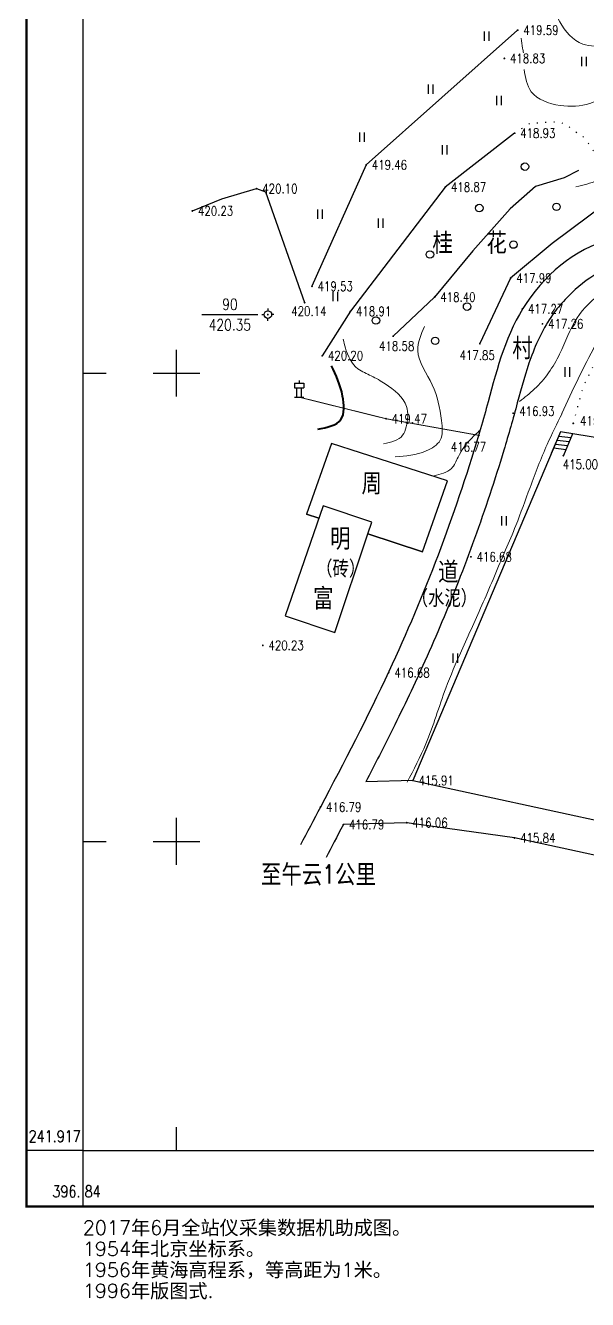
# Model space of a CAD drawing. Extents: x 396834 to 397278, y 241901 to 242133.
# Drawn here: x 396833.9 to 396893.9, y 241901.1 to 242037.1 of the extents above; entities that cross this region are included whole.
import ezdxf
from ezdxf.enums import TextEntityAlignment as Align

# ---------------------------------------------------------------- set-up
doc = ezdxf.new("R2010")
doc.units = 0
doc.header["$LTSCALE"] = 0.5
doc.header["$PDSIZE"] = 0.2
for name, pattern in [('10411', [4, 2, 2, 1e-11]), ('10421', [2, 2, 1e-11]), ('1161', [1.6, 0, -1.6]), ('X3', [5, 4, -1])]:
    doc.linetypes.add(name, pattern=pattern)
doc.layers.add('GCD', color=1, linetype='Continuous')
doc.layers.add('地形图', color=252, linetype='Continuous')
doc.styles.add('textstyle4', font='', dxfattribs={"width": 0.8})
doc.styles.add('textstyle7', font='')
doc.styles.get('textstyle4').set_extended_font_data('rs')
doc.styles.get('textstyle7').set_extended_font_data('rs')

# ---------------------------------------------------------------- blocks, each defined once
blk = doc.blocks.new('GC200')
at = {"linetype": 'Continuous', "const_width": 0.2, "flags": 128}
blk.add_lwpolyline([(-0.1, 0, 1), (0.1, 0, 1)], format="xyb", close=True, dxfattribs=at)
blk = doc.blocks.new('gc122')
blk.add_circle((0, 0), 0.8)
blk = doc.blocks.new('gc121')
for p, q in [((-0.5, -1), (-0.5, 1)), ((0.5, -1), (0.5, 1))]:
    blk.add_line(p, q)
blk = doc.blocks.new('gc102')
for p, q in [((-1, 3), (1, 3)), ((-1, 3), (-1, 2)), ((0, 3.6), (0, 3)), ((1, 3), (1, 2)), ((-1, 2), (1, 2)), ((-1, 0), (1, 0)), ((-0.5, 0), (-0.5, 2)), ((0.5, 0), (0.5, 2))]:
    blk.add_line(p, q)

msp = doc.modelspace()

# ---------------------------------------------------------------- linework, layer by layer
at = {"layer": '地形图', "linetype": 'Continuous'}
for p, q in [((396852.71, 242006.26), (396858.71, 242006.26)), ((396891.03, 241993.74), (396890.04, 241991.41)), ((396890.66, 241992.86, -13.99), (396891.96, 241992.7, 450.97)), ((396890.85, 241993.28, -0.05), (396892.14, 241993.12, 461.05)), ((396892.31, 241993.54, 415), (396891.33, 241991.2, 415)), ((396866.56, 241992.51, 418.37), (396863.91, 241984.94, 418.37)), ((396890.3, 241992.02, -34.15), (396891.6, 241991.86, 430.81)), ((396890.48, 241992.44, -24.07), (396891.78, 241992.28, 440.89)), ((396865.66, 241985.82, 418.37), (396861.63, 241974.09, 418.37)), ((396865.21, 241984.52, 418.37), (396863.91, 241984.94, 418.37)), ((396870.87, 241984.1, 418.37), (396865.66, 241985.82, 418.37)), ((396870.44, 241982.83, 418.37), (396870.87, 241984.1, 418.37)), ((396866.91, 241972.32, 418.37), (396870.44, 241982.83, 418.37)), ((396876.3, 241980.93, 418.37), (396870.44, 241982.83, 418.37)), ((396861.63, 241974.09, 418.37), (396866.91, 241972.32, 418.37)), ((396875.26, 241956.5), (396870.22, 241956.35, 0.96)), ((396874.6, 241952, 415.5), (396867.83, 241951.79, 416.79))]:
    msp.add_line(p, q, dxfattribs=at)
at = {"layer": '地形图'}
for p, q in [((396859.12, 242006.26, 420.35), (396859.37, 242006.26, 420.35)), ((396859.77, 242006.91, 420.35), (396859.77, 242006.66, 420.35)), ((396860.42, 242006.26, 420.35), (396860.17, 242006.26, 420.35)), ((396859.77, 242005.61, 420.35), (396859.77, 242005.86, 420.35))]:
    msp.add_line(p, q, dxfattribs=at)
at = {"layer": '地形图', "color": 6, "linetype": 'Continuous'}
for p, q in [((396850, 241997.5), (396850, 242002.5)), ((396840, 242000), (396842.5, 242000)), ((396847.5, 242000), (396852.5, 242000)), ((396850, 241947.5), (396850, 241952.5)), ((396840, 241950), (396842.5, 241950)), ((396847.5, 241950), (396852.5, 241950)), ((396850, 241917), (396850, 241919.5)), ((396840, 241917), (396834, 241917)), ((396840, 241917), (396840, 241911))]:
    msp.add_line(p, q, dxfattribs=at)
at = {"layer": '地形图', "linetype": '10421'}
for p, q in [((396891.03, 241993.74), (396875.26, 241956.5)), ((396875.26, 241956.5), (396917.12, 241947.4))]:
    msp.add_line(p, q, dxfattribs=at)
at = {"layer": '地形图', "linetype": '10411'}
msp.add_line((396926.85, 241988), (396891.03, 241993.74), dxfattribs=at)
at = {"layer": '地形图', "linetype": 'Continuous', "const_width": 0.25, "flags": 128}
msp.add_lwpolyline([(396834, 241911), (397096, 241911), (397096, 242123), (396834, 242123)], close=True, dxfattribs=at)
at = {"layer": '地形图', "linetype": 'Continuous', "flags": 128}
msp.add_lwpolyline([(396840, 241917), (397090, 241917), (397090, 242117), (396840, 242117)], close=True, dxfattribs=at)
at = {"layer": '地形图', "linetype": '1161', "flags": 128}
msp.add_lwpolyline([(396886.12, 242025.63), (396887.76, 242026.69), (396888.73, 242026.76), (396890.91, 242026.89), (396891.81, 242026.39), (396893.52, 242025.19), (396894.32, 242024.12), (396895.46, 242022.11), (396895.89, 242021.05), (396897.41, 242018.07)], dxfattribs=at)
at = {"layer": '地形图', "linetype": '1161', "elevation": 415.77, "flags": 128}
msp.add_lwpolyline([(396892.39, 241994.64), (396893.5, 241998.67), (396896.28, 242004.25), (396898.41, 242006.83), (396902.03, 242009.49), (396904.44, 242010.41)], dxfattribs=at)
at = {"layer": '地形图', "linetype": 'Continuous', "const_width": 0.1, "flags": 128}
for elevation in [420.33, 420.35]:
    msp.add_lwpolyline([(396859.72, 242006.26, 1), (396859.82, 242006.26, 1)], format="xyb", close=True, dxfattribs=dict(at, elevation=elevation))
at = {"layer": '地形图', "linetype": 'X3', "const_width": 0.1, "elevation": 422.58, "flags": 128}
msp.add_lwpolyline([(396863.12, 241997.44), (396872.39, 241995.14), (396882.31, 241993.36)], dxfattribs=at)
at = {"layer": '地形图', "linetype": 'Continuous', "flags": 128}
msp.add_lwpolyline([(396870.44, 241982.83), (396876.3, 241980.93), (396878.95, 241988.5), (396866.56, 241992.51), (396863.91, 241984.94), (396865.21, 241984.52)], dxfattribs=at)
at = {"layer": '地形图', "linetype": '10421'}
for points in [[(396886.45, 242036.63, 419.59), (396870.27, 242022.25, 0), (396864.48, 242009.28, 419.53)], [(396886.12, 242025.63, 418.93), (396878.72, 242019.88, 0), (396868.58, 242006.61, 418.91), (396865.58, 242001.87, 420.2)], [(396892.95, 242021.66, 0), (396891.4, 242020.85, 0), (396888.34, 242019.94, 418.58), (396885.65, 242017.54, 0), (396881.66, 242013.06, 0), (396877.58, 242008.13, 0), (396873.15, 242003.95, 418.58)], [(396851.7, 242017.33, 420.23), (396854.84, 242018.61, 0), (396858.57, 242019.71, 420.1), (396859.52, 242019.37, 0), (396863.69, 242007.54, 420.14)], [(396896.01, 242018.23, 0), (396890.14, 242013.84, 0), (396885.7, 242010.16, 417.99), (396882.41, 242003.16, 417.85)], [(396921.04, 241942.76, 415.5), (396915.98, 241943.89, 0), (396886.12, 241950.37, 415.84), (396874.6, 241952, 416.06)]]:
    msp.add_polyline3d(points, dxfattribs=at)
at = {"layer": '地形图'}
msp.add_ellipse((396859.77, 242006.26, 420.35), major_axis=(0.283, 0.283), ratio=1, dxfattribs=at)
at = {"layer": '地形图', "color": 6, "linetype": 'Continuous', "lineweight": 20}
for points, knots in [([(396889.58, 242040.7), (396889.96, 242039.63), (396890.73, 242037.5), (396892.95, 242034.82), (396896.34, 242034.93), (396898.93, 242036.67), (396902.26, 242036.67), (396904.89, 242036.91), (396906, 242036.06), (396906.2, 242035.91)], [0, 0, 0, 0, 3.443978, 6.869585, 9.403655, 12.830862, 15.918983, 19.344104, 20.087874, 20.087874, 20.087874, 20.087874]), ([(396886.82, 242035.77), (396886.86, 242035.41), (396886.93, 242034.89), (396887.04, 242034.38), (396887.07, 242034.21)], [0, 0, 0, 0, 1.074956, 1.576009, 1.576009, 1.576009, 1.576009]), ([(396887.13, 242032.44), (396887.28, 242031.56), (396887.64, 242029.51), (396890.95, 242028.38), (396894.48, 242028.54), (396897.66, 242031.01), (396899.14, 242034.17), (396901.64, 242035.9), (396904.1, 242035.94), (396905.56, 242035.28), (396906.29, 242034.95)], [0, 0, 0, 0, 2.504167, 5.898846, 9.082503, 13.004281, 17.173632, 19.38002, 21.74867, 24.149788, 24.149788, 24.149788, 24.149788]), ([(396892.68, 242019.92), (396893.46, 242020.09), (396895.33, 242020.52), (396897.9, 242022.54), (396898.97, 242024.62), (396899.52, 242025.7)], [0, 0, 0, 0, 2.38048, 5.715785, 9.343425, 9.343425, 9.343425, 9.343425]), ([(396886.65, 241996.98), (396887.2, 241997.41), (396888.96, 241998.78), (396891.09, 242001.85), (396892.4, 242005.97), (396895.2, 242008.48), (396897.73, 242010.57), (396900.71, 242010.64), (396902.51, 242010.3), (396903.43, 242010.13)], [0, 0, 0, 0, 2.100116, 6.671507, 10.961835, 14.764878, 17.782128, 20.482917, 23.301218, 23.301218, 23.301218, 23.301218]), ([(396891.17, 241995.71), (396892.31, 241998.18), (396893.88, 242001.6), (396896.58, 242006), (396898.61, 242007.23), (396899.73, 242007.92)], [0, 0, 0, 0, 8.188921, 11.334365, 15.208576, 15.208576, 15.208576, 15.208576]), ([(396876.51, 242004.99), (396876.13, 242004.13), (396875.18, 242001.97), (396877.67, 241998.79), (396878.27, 241995.66), (396878.56, 241992.73), (396876.21, 241991.3), (396874.48, 241991.15), (396873.37, 241991.06)], [0, 0, 0, 0, 2.678815, 6.659889, 10.597622, 12.706391, 14.578243, 17.958572, 17.958572, 17.958572, 17.958572]), ([(396872.13, 241992.46), (396872.94, 241992.64), (396874.1, 241992.89), (396874.69, 241994.66), (396874.91, 241996.96), (396872.73, 241998.62), (396870.88, 241999.74), (396868.98, 242000.47), (396868.13, 242002.17), (396867.89, 242003.32), (396867.82, 242003.63)], [0, 0, 0, 0, 2.227629, 3.192878, 5.37121, 8.68081, 10.400738, 12.02915, 14.611404, 15.577856, 15.577856, 15.577856, 15.577856]), ([(396891.2, 241995.71), (396890.65, 241994.61), (396889.37, 241992.03), (396887.82, 241988), (396886.48, 241984.19), (396884.72, 241980.14), (396882.87, 241975.64), (396880.61, 241970.78), (396878.44, 241965.78), (396877.04, 241960.89), (396875.35, 241957.66), (396874.65, 241956.32)], [0, 0, 0, 0, 3.686939, 8.616394, 12.952403, 15.791641, 21.862231, 27.564219, 31.870369, 38.197703, 42.75586, 42.75586, 42.75586, 42.75586]), ([(396877.5, 241989.05), (396878.22, 241989.21), (396879.43, 241989.47), (396880.18, 241991.4), (396881.17, 241992.78), (396882.1, 241993.61), (396882.43, 241993.91)], [0, 0, 0, 0, 2.041655, 3.435761, 5.836583, 7.159942, 7.159942, 7.159942, 7.159942])]:
    msp.add_open_spline(points, degree=3, knots=knots, dxfattribs=at)
at = {"layer": '地形图', "linetype": 'Continuous'}
for points, knots in [([(396915.08, 242016.16), (396913.92, 242015.72), (396912.11, 242015.03), (396905.91, 242013.65), (396896.35, 242016.62), (396885.87, 242007.51), (396883.88, 241998.9), (396880.06, 241985.68), (396874.56, 241971.2), (396867.2, 241957.1), (396863.96, 241950.97), (396863.25, 241949.63)], [0, 0, 0, 0, 3.712346, 5.817099, 18.992486, 30.893185, 42.237804, 45.282926, 72.210354, 88.449844, 92.993466, 92.993466, 92.993466, 92.993466]), ([(396897.63, 242011.78), (396897.19, 242011.61), (396897.05, 242011.55), (396896.65, 242011.41), (396896.39, 242011.32), (396895.61, 242011), (396895.09, 242010.73), (396893.49, 242009.76), (396892.44, 242008.87), (396891.03, 242007.35), (396890.58, 242006.8), (396889.68, 242005.52), (396889.26, 242004.8), (396888.49, 242003.27), (396888.16, 242002.47), (396887.31, 242000.12), (396886.87, 241998.51), (396886.18, 241995.99), (396885.95, 241995.14), (396885.47, 241993.45), (396885.22, 241992.61), (396884.49, 241990.19), (396883.99, 241988.61), (396882.43, 241983.9), (396881.3, 241980.78), (396878.98, 241974.85), (396877.79, 241972.03), (396875.44, 241966.81), (396874.29, 241964.39), (396872.16, 241960.11), (396871.2, 241958.22), (396870.22, 241956.35)], [19.104742, 19.104742, 19.104742, 19.104742, 19.701063, 19.701063, 20.756626, 20.756626, 22.867754, 22.867754, 27.43833, 27.43833, 29.786286, 29.786286, 32.676978, 32.676978, 35.567671, 35.567671, 40.792729, 40.792729, 43.383303, 43.383303, 45.973877, 45.973877, 50.868921, 50.868921, 60.65901, 60.65901, 69.690853, 69.690853, 77.596678, 77.596678, 83.905346, 83.905346, 83.905346, 83.905346])]:
    msp.add_open_spline(points, degree=3, knots=knots, dxfattribs=at)
at = {"layer": '地形图', "color": 6, "linetype": 'Continuous', "lineweight": 40}
msp.add_open_spline([(396865.09, 241994.04), (396866.1, 241994.22), (396868.06, 241994.58), (396867.85, 241998.05), (396867.04, 241999.79), (396866.58, 242000.8)], degree=3, knots=[0, 0, 0, 0, 2.67626, 5.202819, 8.643568, 8.643568, 8.643568, 8.643568], dxfattribs=at)
at = {"layer": '地形图', "linetype": 'Continuous'}
msp.add_open_spline([(396867.83, 241951.79), (396867.13, 241950.46), (396866.55, 241949.37), (396865.98, 241948.29)], degree=3, dxfattribs=at)
at = {"layer": '地形图'}
msp.add_point((396859.77, 242006.26, 420.35), dxfattribs=at)

# ---------------------------------------------------------------- block references
at = {"layer": '地形图', "linetype": 'Continuous', "xscale": 0.5, "yscale": 0.5}
for name, p in [('gc121', (396883.14, 242036)), ('gc121', (396893.55, 242033.3)), ('gc121', (396877.19, 242030.35)), ('gc121', (396884.46, 242029.11)), ('gc121', (396869.84, 242025.22)), ('gc121', (396878.68, 242023.85)), ('gc122', (396887.23, 242022.06)), ('gc121', (396865.34, 242016.98)), ('gc122', (396882.35, 242017.64)), ('gc122', (396890.6, 242017.77)), ('gc121', (396871.84, 242016.03)), ('gc122', (396877.08, 242012.68)), ('gc122', (396886, 242013.74)), ('gc121', (396867, 242008.18)), ('gc122', (396881.05, 242007.11)), ('gc122', (396871.31, 242005.63)), ('gc122', (396877.64, 242003.46)), ('gc121', (396891.79, 242000.13)), ('gc102', (396863.12, 241997.44, 422.58)), ('gc121', (396885.01, 241984.24)), ('gc121', (396879.82, 241969.58))]:
    msp.add_blockref(name, p, dxfattribs=at)
at = {"layer": '地形图', "color": 3, "linetype": 'Continuous'}
ref = msp.add_blockref('GC200', (396886.45, 242036.63, 419.59), dxfattribs=dict(at, xscale=0.5, yscale=0.5, zscale=0.5))
ref.add_attrib('height', '419.59', dxfattribs={"layer": 'GCD', "linetype": 'Continuous', "height": 1, "style": 'textstyle4', "width": 0.8}).set_placement((396887.05, 242036.63, 419.59), align=Align.MIDDLE_LEFT)
ref = msp.add_blockref('GC200', (396885.03, 242033.62, 418.83), dxfattribs=dict(at, xscale=0.5, yscale=0.5, zscale=0.5))
ref.add_attrib('height', '418.83', dxfattribs={"layer": 'GCD', "linetype": 'Continuous', "height": 1, "style": 'textstyle4', "width": 0.8}).set_placement((396885.63, 242033.62, 418.83), align=Align.MIDDLE_LEFT)
ref = msp.add_blockref('GC200', (396886.12, 242025.63, 418.93), dxfattribs=dict(at, xscale=0.5, yscale=0.5, zscale=0.5))
ref.add_attrib('height', '418.93', dxfattribs={"layer": 'GCD', "linetype": 'Continuous', "height": 1, "style": 'textstyle4', "width": 0.8}).set_placement((396886.72, 242025.63, 418.93), align=Align.MIDDLE_LEFT)
ref = msp.add_blockref('GC200', (396870.27, 242022.25, 419.46), dxfattribs=dict(at, xscale=0.5, yscale=0.5, zscale=0.5))
ref.add_attrib('height', '419.46', dxfattribs={"layer": 'GCD', "linetype": 'Continuous', "height": 1, "style": 'textstyle4', "width": 0.8}).set_placement((396870.87, 242022.25, 419.46), align=Align.MIDDLE_LEFT)
ref = msp.add_blockref('GC200', (396858.57, 242019.71, 420.1), dxfattribs=dict(at, xscale=0.5, yscale=0.5, zscale=0.5))
ref.add_attrib('height', '420.10', dxfattribs={"layer": 'GCD', "linetype": 'Continuous', "height": 1, "style": 'textstyle4', "width": 0.8}).set_placement((396859.17, 242019.71, 420.1), align=Align.MIDDLE_LEFT)
ref = msp.add_blockref('GC200', (396878.72, 242019.88, 418.87), dxfattribs=dict(at, xscale=0.5, yscale=0.5, zscale=0.5))
ref.add_attrib('height', '418.87', dxfattribs={"layer": 'GCD', "linetype": 'Continuous', "height": 1, "style": 'textstyle4', "width": 0.8}).set_placement((396879.32, 242019.88, 418.87), align=Align.MIDDLE_LEFT)
ref = msp.add_blockref('GC200', (396851.7, 242017.33, 420.23), dxfattribs=dict(at, xscale=0.5, yscale=0.5, zscale=0.5))
ref.add_attrib('height', '420.23', dxfattribs={"layer": 'GCD', "linetype": 'Continuous', "height": 1, "style": 'textstyle4', "width": 0.8}).set_placement((396852.3, 242017.33, 420.23), align=Align.MIDDLE_LEFT)
ref = msp.add_blockref('GC200', (396885.7, 242010.16, 417.99), dxfattribs=dict(at, xscale=0.5, yscale=0.5, zscale=0.5))
ref.add_attrib('height', '417.99', dxfattribs={"layer": 'GCD', "linetype": 'Continuous', "height": 1, "style": 'textstyle4', "width": 0.8}).set_placement((396886.3, 242010.16, 417.99), align=Align.MIDDLE_LEFT)
ref = msp.add_blockref('GC200', (396864.48, 242009.28, 419.53), dxfattribs=dict(at, xscale=0.5, yscale=0.5, zscale=0.5))
ref.add_attrib('height', '419.53', dxfattribs={"layer": 'GCD', "linetype": 'Continuous', "height": 1, "style": 'textstyle4', "width": 0.8}).set_placement((396865.08, 242009.28, 419.53), align=Align.MIDDLE_LEFT)
ref = msp.add_blockref('GC200', (396863.69, 242007.54, 420.14), dxfattribs=dict(at, xscale=0.5, yscale=0.5, zscale=0.5))
ref.add_attrib('height', '420.14', dxfattribs={"layer": 'GCD', "linetype": 'Continuous', "height": 1, "style": 'textstyle4', "width": 0.8}).set_placement((396862.26, 242006.62, 420.14), align=Align.MIDDLE_LEFT)
ref = msp.add_blockref('GC200', (396877.58, 242008.13, 418.4), dxfattribs=dict(at, xscale=0.5, yscale=0.5, zscale=0.5))
ref.add_attrib('height', '418.40', dxfattribs={"layer": 'GCD', "linetype": 'Continuous', "height": 1, "style": 'textstyle4', "width": 0.8}).set_placement((396878.18, 242008.13, 418.4), align=Align.MIDDLE_LEFT)
ref = msp.add_blockref('GC200', (396868.58, 242006.61, 418.91), dxfattribs=dict(at, xscale=0.5, yscale=0.5, zscale=0.5))
ref.add_attrib('height', '418.91', dxfattribs={"layer": 'GCD', "linetype": 'Continuous', "height": 1, "style": 'textstyle4', "width": 0.8}).set_placement((396869.18, 242006.61, 418.91), align=Align.MIDDLE_LEFT)
ref = msp.add_blockref('GC200', (396886.95, 242006.86, 417.27), dxfattribs=dict(at, xscale=0.5, yscale=0.5, zscale=0.5))
ref.add_attrib('height', '417.27', dxfattribs={"layer": 'GCD', "linetype": 'Continuous', "height": 1, "style": 'textstyle4', "width": 0.8}).set_placement((396887.55, 242006.86, 417.27), align=Align.MIDDLE_LEFT)
ref = msp.add_blockref('GC200', (396889.1, 242005.27, 417.26), dxfattribs=dict(at, xscale=0.5, yscale=0.5, zscale=0.5))
ref.add_attrib('height', '417.26', dxfattribs={"layer": 'GCD', "linetype": 'Continuous', "height": 1, "style": 'textstyle4', "width": 0.8}).set_placement((396889.7, 242005.27, 417.26), align=Align.MIDDLE_LEFT)
ref = msp.add_blockref('GC200', (396873.15, 242003.95, 418.58), dxfattribs=dict(at, xscale=0.5, yscale=0.5, zscale=0.5))
ref.add_attrib('height', '418.58', dxfattribs={"layer": 'GCD', "linetype": 'Continuous', "height": 1, "style": 'textstyle4', "width": 0.8}).set_placement((396871.64, 242002.9, 418.58), align=Align.MIDDLE_LEFT)
ref = msp.add_blockref('GC200', (396865.58, 242001.87, 420.2), dxfattribs=dict(at, xscale=0.5, yscale=0.5, zscale=0.5))
ref.add_attrib('height', '420.20', dxfattribs={"layer": 'GCD', "linetype": 'Continuous', "height": 1, "style": 'textstyle4', "width": 0.8}).set_placement((396866.18, 242001.87, 420.2), align=Align.MIDDLE_LEFT)
ref = msp.add_blockref('GC200', (396882.41, 242003.16, 417.85), dxfattribs=dict(at, xscale=0.5, yscale=0.5, zscale=0.5))
ref.add_attrib('height', '417.85', dxfattribs={"layer": 'GCD', "linetype": 'Continuous', "height": 1, "style": 'textstyle4', "width": 0.8}).set_placement((396880.24, 242001.92, 417.85), align=Align.MIDDLE_LEFT)
ref = msp.add_blockref('GC200', (396872.39, 241995.14, 419.47), dxfattribs=dict(at, xscale=0.5, yscale=0.5, zscale=0.5))
ref.add_attrib('height', '419.47', dxfattribs={"layer": 'GCD', "linetype": 'Continuous', "height": 1, "style": 'textstyle4', "width": 0.8}).set_placement((396872.99, 241995.14, 419.47), align=Align.MIDDLE_LEFT)
ref = msp.add_blockref('GC200', (396885.97, 241995.73, 416.93), dxfattribs=dict(at, xscale=0.5, yscale=0.5, zscale=0.5))
ref.add_attrib('height', '416.93', dxfattribs={"layer": 'GCD', "linetype": 'Continuous', "height": 1, "style": 'textstyle4', "width": 0.8}).set_placement((396886.62, 241995.94, 416.93), align=Align.MIDDLE_LEFT)
ref = msp.add_blockref('GC200', (396892.39, 241994.64, 415.77), dxfattribs=dict(at, xscale=0.5, yscale=0.5, zscale=0.5))
ref.add_attrib('height', '415.77', dxfattribs={"layer": 'GCD', "linetype": 'Continuous', "height": 1, "style": 'textstyle4', "width": 0.8}).set_placement((396893.11, 241994.92, 415.77), align=Align.MIDDLE_LEFT)
ref = msp.add_blockref('GC200', (396882.31, 241993.36, 416.77), dxfattribs=dict(at, xscale=0.5, yscale=0.5, zscale=0.5))
ref.add_attrib('height', '416.77', dxfattribs={"layer": 'GCD', "linetype": 'Continuous', "height": 1, "style": 'textstyle4', "width": 0.8}).set_placement((396879.31, 241992.14, 416.77), align=Align.MIDDLE_LEFT)
ref = msp.add_blockref('GC200', (396891.33, 241991.2, 415), dxfattribs=dict(at, xscale=0.5, yscale=0.5, zscale=0.5))
ref.add_attrib('height', '415.00', dxfattribs={"layer": 'GCD', "linetype": 'Continuous', "height": 1, "style": 'textstyle4', "width": 0.8}).set_placement((396891.27, 241990.27, 415), align=Align.MIDDLE_LEFT)
ref = msp.add_blockref('GC200', (396881.46, 241980.39, 416.68), dxfattribs=dict(at, xscale=0.5, yscale=0.5, zscale=0.5))
ref.add_attrib('height', '416.68', dxfattribs={"layer": 'GCD', "linetype": 'Continuous', "height": 1, "style": 'textstyle4', "width": 0.8}).set_placement((396882.06, 241980.39, 416.68), align=Align.MIDDLE_LEFT)
ref = msp.add_blockref('GC200', (396859.23, 241970.93, 420.23), dxfattribs=dict(at, xscale=0.5, yscale=0.5, zscale=0.5))
ref.add_attrib('height', '420.23', dxfattribs={"layer": 'GCD', "linetype": 'Continuous', "height": 1, "style": 'textstyle4', "width": 0.8}).set_placement((396859.83, 241970.93, 420.23), align=Align.MIDDLE_LEFT)
ref = msp.add_blockref('GC200', (396872.67, 241968.02, 416.68), dxfattribs=dict(at, xscale=0.5, yscale=0.5, zscale=0.5))
ref.add_attrib('height', '416.68', dxfattribs={"layer": 'GCD', "linetype": 'Continuous', "height": 1, "style": 'textstyle4', "width": 0.8}).set_placement((396873.28, 241968.02, 416.68), align=Align.MIDDLE_LEFT)
ref = msp.add_blockref('GC200', (396875.26, 241956.5, 415.91), dxfattribs=dict(at, xscale=0.5, yscale=0.5, zscale=0.5))
ref.add_attrib('height', '415.91', dxfattribs={"layer": 'GCD', "linetype": 'Continuous', "height": 1, "style": 'textstyle4', "width": 0.8}).set_placement((396875.86, 241956.5, 415.91), align=Align.MIDDLE_LEFT)
ref = msp.add_blockref('GC200', (396865.38, 241953.67, 416.79), dxfattribs=dict(at, xscale=0.5, yscale=0.5, zscale=0.5))
ref.add_attrib('height', '416.79', dxfattribs={"layer": 'GCD', "linetype": 'Continuous', "height": 1, "style": 'textstyle4', "width": 0.8}).set_placement((396865.98, 241953.67, 416.79), align=Align.MIDDLE_LEFT)
ref = msp.add_blockref('GC200', (396867.83, 241951.79, 416.79), dxfattribs=dict(at, xscale=0.5, yscale=0.5, zscale=0.5))
ref.add_attrib('height', '416.79', dxfattribs={"layer": 'GCD', "linetype": 'Continuous', "height": 1, "style": 'textstyle4', "width": 0.8}).set_placement((396868.43, 241951.79, 416.79), align=Align.MIDDLE_LEFT)
ref = msp.add_blockref('GC200', (396874.6, 241952, 416.06), dxfattribs=dict(at, xscale=0.5, yscale=0.5, zscale=0.5))
ref.add_attrib('height', '416.06', dxfattribs={"layer": 'GCD', "linetype": 'Continuous', "height": 1, "style": 'textstyle4', "width": 0.8}).set_placement((396875.2, 241952, 416.06), align=Align.MIDDLE_LEFT)
ref = msp.add_blockref('GC200', (396886.12, 241950.37, 415.84), dxfattribs=dict(at, xscale=0.5, yscale=0.5, zscale=0.5))
ref.add_attrib('height', '415.84', dxfattribs={"layer": 'GCD', "linetype": 'Continuous', "height": 1, "style": 'textstyle4', "width": 0.8}).set_placement((396886.72, 241950.37, 415.84), align=Align.MIDDLE_LEFT)

# ---------------------------------------------------------------- texts
at = {"layer": '地形图', "color": 6, "linetype": 'Continuous', "style": 'textstyle4', "width": 0.8}
msp.add_text('桂   花', height=2, dxfattribs=at).set_placement((396877.35, 242012.96))
at = {"layer": '地形图', "linetype": 'Continuous', "style": 'textstyle4', "width": 0.8}
for s, p in [('90', (396855.71, 242007.36)), ('420.35', (396855.71, 242005.16))]:
    msp.add_text(s, height=1.2, dxfattribs=at).set_placement(p, align=Align.MIDDLE)
for s, height, p in [('村', 2, (396885.87, 242001.71)), ('周', 2, (396869.77, 241987.27)), ('明', 2, (396866.42, 241981.37)), ('（砖）', 1.6, (396864.93, 241978.36)), ('道', 2, (396877.95, 241977.81)), ('富', 2, (396864.6, 241974.99)), ('（水泥）', 1.6, (396875.13, 241975.21)), ('至午云1公里', 2, (396859.03, 241945.5))]:
    msp.add_text(s, height=height, dxfattribs=at).set_placement(p)
at = {"layer": '地形图', "color": 6, "linetype": 'Continuous', "style": 'textstyle4', "width": 0.8}
msp.add_text('241.917', height=1.25, dxfattribs=at).set_placement((396837, 241918.5), align=Align.MIDDLE)
msp.add_text('396.', height=1.25, dxfattribs=at).set_placement((396839.75, 241912.62), align=Align.MIDDLE_RIGHT)
msp.add_text('84', height=1.25, dxfattribs=at).set_placement((396840.2, 241912.62), align=Align.MIDDLE_LEFT)
at = {"layer": '地形图', "linetype": 'Continuous', "style": 'textstyle7'}
for s, p in [('2017年6月全站仪采集数据机助成图。', (396840, 241908.75)), ('1954年北京坐标系。', (396840, 241906.5)), ('1956年黄海高程系，等高距为1米。', (396840, 241904.25))]:
    msp.add_text(s, height=1.5, dxfattribs=at).set_placement(p, align=Align.MIDDLE_LEFT)
at = {"layer": '地形图', "color": 6, "linetype": 'Continuous', "style": 'textstyle7'}
msp.add_text('1996年版图式.', height=1.5, dxfattribs=at).set_placement((396840, 241902), align=Align.MIDDLE_LEFT)

doc.saveas('drawing.dxf')
